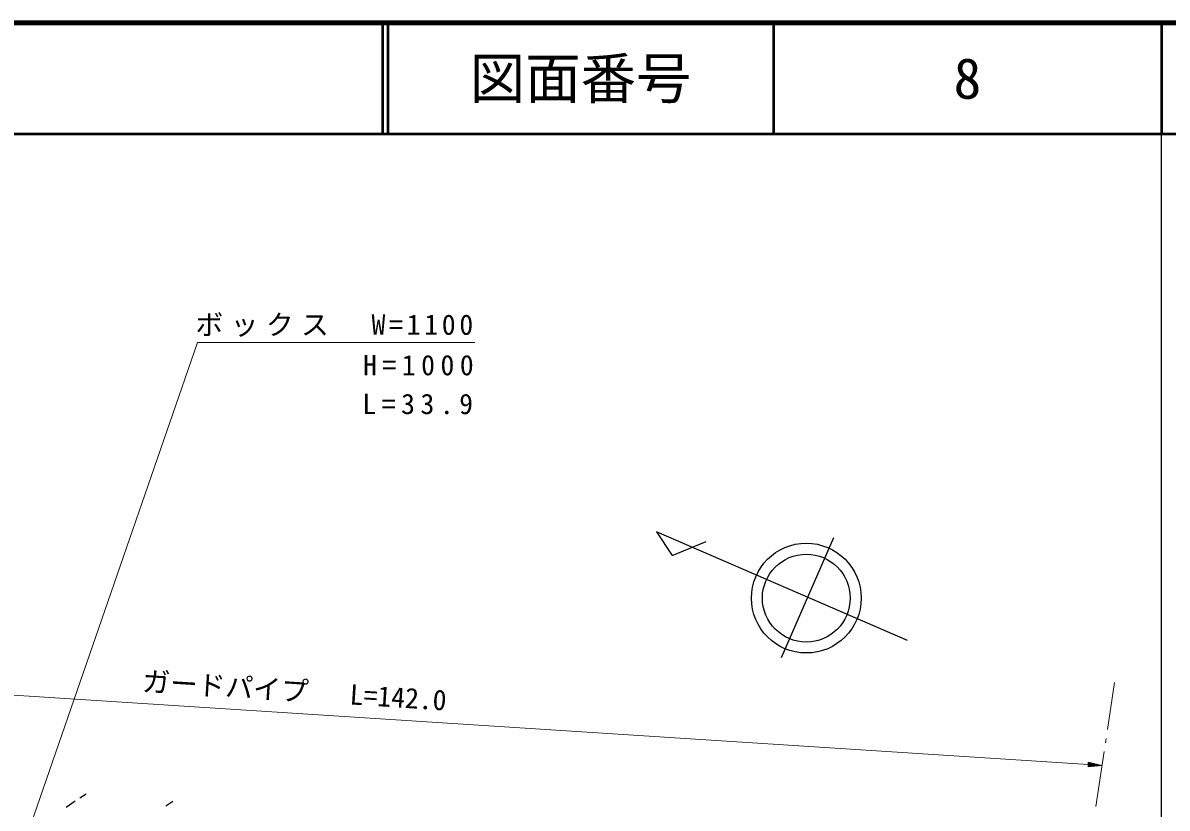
# Model space of a CAD drawing. Units: millimetres, scale not verified. Extents: x 40000 to 680000, y 20000 to 380000.
# Drawn here: x 476334 to 579500, y 309220 to 380000 of the extents above; entities that cross this region are included whole.
import ezdxf
from ezdxf.enums import TextEntityAlignment as Align

# ---------------------------------------------------------------- set-up
doc = ezdxf.new("R2010")
doc.units = ezdxf.units.MM
doc.header["$LTSCALE"] = 1000
for name, color, linetype, lineweight in [('M-BGD', 7, 'Continuous', 25), ('M-BGD-HTXT', 7, 'Continuous', 13), ('M-STR-HTXT', 7, 'Continuous', 13), ('M-TTL', 2, 'Continuous', 140), ('M-TTL-BAND', 7, 'Continuous', 25), ('M-TTL-LINE', 7, 'Continuous', 50)]:
    doc.layers.add(name, color=color, linetype=linetype, lineweight=lineweight)
doc.layers.add('M-TTL-TXT', color=7, linetype='Continuous')
doc.styles.add('ＭＳ ゴシック', font='')
doc.styles.get('ＭＳ ゴシック').set_extended_font_data('MS Gothic')

msp = doc.modelspace()

# ---------------------------------------------------------------- linework, layer by layer
at = {"layer": 'M-BGD'}
for p, q in [((533458, 334124), (534883, 331993)), ((556083, 324314), (533458, 334124)), ((534883, 331993), (537948, 333239)), ((544734, 322806), (549457, 333604)), ((480223, 309311), (481057, 309863)), ((481474, 310139), (482047, 310519)), ((489865, 309822), (489236, 309406))]:
    msp.add_line(p, q, dxfattribs=at)
for radius in [4948, 3959]:
    msp.add_circle((546969, 328151), radius, dxfattribs=at)
at = {"layer": 'M-BGD-HTXT'}
for p, q in [((574110, 316296), (574743, 320544)), ((573933, 315109), (573992, 315504)), ((573078, 309372), (573815, 314317))]:
    msp.add_line(p, q, dxfattribs=at)
at = {"layer": 'M-STR-HTXT'}
for p, q in [((471503, 291719), (492082, 351195)), ((492082, 351195), (517082, 351195)), ((430060, 322339), (572381, 313142)), ((572394, 313350), (572367, 312934)), ((573628, 313061), (572367, 312934)), ((572619, 312959), (572370, 312976)), ((572373, 313017), (572871, 312985)), ((573124, 313010), (572375, 313059)), ((572378, 313100), (573376, 313036)), ((573628, 313061), (572381, 313142)), ((572383, 313184), (573381, 313119)), ((573134, 313177), (572386, 313225)), ((572389, 313267), (572888, 313234)), ((572641, 313292), (572391, 313308)), ((573628, 313061), (572394, 313350))]:
    msp.add_line(p, q, dxfattribs=at)
at = {"layer": 'M-TTL'}
msp.add_line((680000, 380000), (40000, 380000), dxfattribs=at)
at = {"layer": 'M-TTL-BAND'}
msp.add_line((579000, 20000), (579000, 370000), dxfattribs=at)
at = {"layer": 'M-TTL-LINE'}
for p, q in [((508747, 380000), (508747, 370000)), ((509247, 380000), (509247, 370000)), ((543997, 380000), (543997, 370000)), ((579000, 380000), (579000, 370000)), ((40000, 370000), (680000, 370000))]:
    msp.add_line(p, q, dxfattribs=at)

# ---------------------------------------------------------------- texts
at = {"layer": 'M-STR-HTXT', "style": 'ＭＳ ゴシック'}
msp.add_text('ガードパイプ   L=142.0', height=1833, rotation=356.356, dxfattribs=at).set_placement((500727, 318341), align=Align.BOTTOM_CENTER)
at = {"layer": 'M-STR-HTXT', "char_height": 1833, "attachment_point": 8, "style": 'ＭＳ ゴシック'}
for s, insert in [('\\T1.27;ボックス\u3000W=1100', (504582, 351695)), ('\\T1.4;H=1000', (512240, 348206)), ('\\T1.4;L=33.9', (512181, 344707))]:
    msp.add_mtext(s, dxfattribs=dict(at, insert=insert))
at = {"layer": 'M-TTL-TXT', "style": 'ＭＳ ゴシック'}
for s, p in [('図面番号', (526622, 375000)), ('8', (561497, 375000))]:
    msp.add_text(s, height=3666, dxfattribs=at).set_placement(p, align=Align.MIDDLE_CENTER)

doc.saveas('drawing.dxf')
